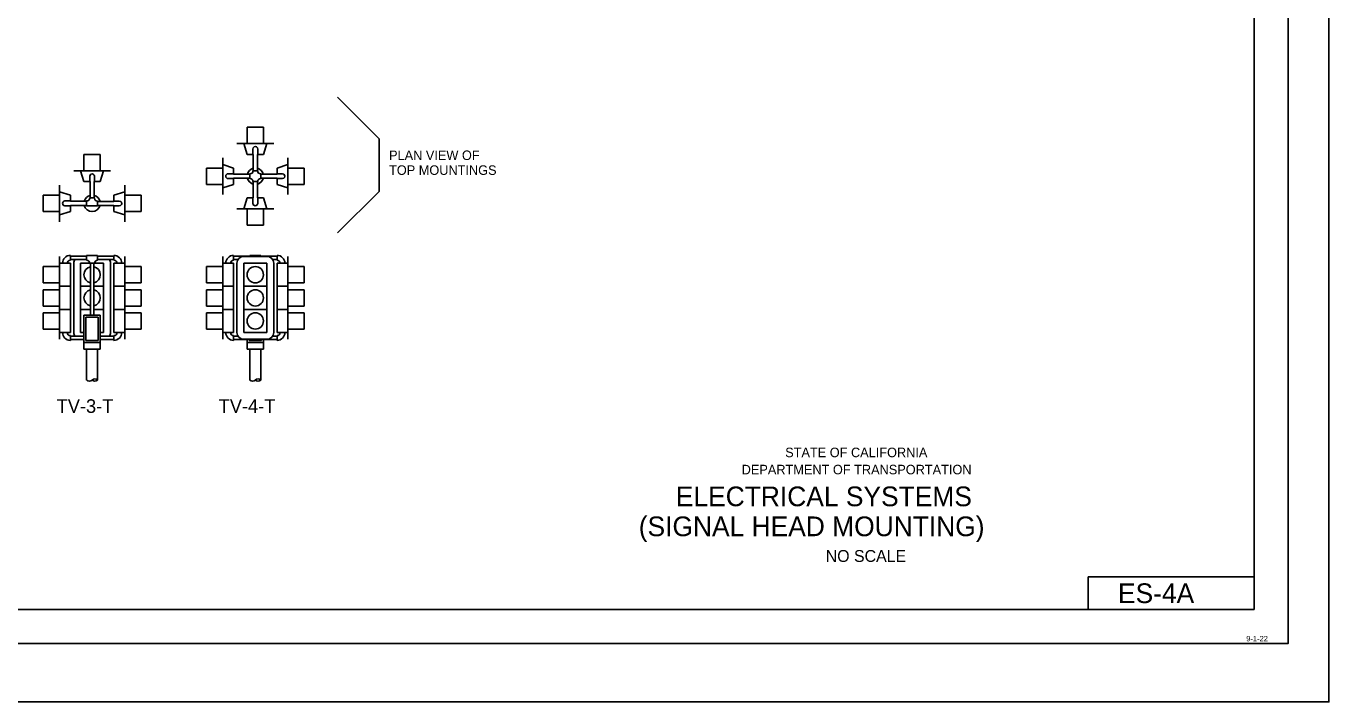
# Model space of a CAD drawing. Extents: x -893 to 867, y -474 to 712.
# Drawn here: x -91 to 867, y -474 to 23 of the extents above; entities that cross this region are included whole.
import ezdxf

# ---------------------------------------------------------------- set-up
doc = ezdxf.new("R2010")
doc.units = 0
for name, color, linetype in [('border_INSIDE-BORDER-anno', 7, 'Continuous'), ('border_PLOTTING-ELEMENTS', 7, 'Continuous'), ('border_rw_22x34_Cut_Lines', 7, 'Continuous'), ('border_SHEET', 7, 'Continuous'), ('border_WITHIN-BORDER-anno', 7, 'Continuous'), ('es_DETAIL', 7, 'Continuous'), ('es_DETAIL-anno', 7, 'Continuous')]:
    doc.layers.add(name, color=color, linetype=linetype)

msp = doc.modelspace()

# ---------------------------------------------------------------- linework, layer by layer
at = {"layer": 'border_PLOTTING-ELEMENTS'}
for points in [[(-893.46, -474.05), (866.55, -474.05), (866.55, 711.96), (-893.46, 711.96)], [(-863.46, 668.96), (836.55, 668.96), (836.55, -431.05), (-863.46, -431.05)]]:
    msp.add_lwpolyline(points, close=True, dxfattribs=at)
at = {"layer": 'border_rw_22x34_Cut_Lines'}
msp.add_lwpolyline([(-863.46, 668.96), (836.55, 668.96), (836.55, -431.05), (-863.46, -431.05)], close=True, dxfattribs=at)
at = {"layer": 'border_SHEET'}
for p, q in [((811.55, 643.96), (811.55, -406.05)), ((689.52, -406.05), (689.52, -382.05)), ((689.52, -382.05), (811.52, -382.05)), ((811.55, -406.05), (-813.46, -406.05))]:
    msp.add_line(p, q, dxfattribs=at)
at = {"layer": 'es_DETAIL'}
for p, q in [((71.15, -63.25), (71.15, -51.25)), ((83.15, -51.25), (71.15, -51.25)), ((83.15, -63.25), (83.15, -51.25)), ((90.65, -63.25), (63.65, -63.25)), ((71.15, -71.25), (68.65, -63.25)), ((83.15, -71.25), (85.65, -63.25)), ((-48.85, -83.25), (-48.85, -71.25)), ((-36.85, -71.25), (-48.85, -71.25)), ((-36.85, -83.25), (-36.85, -71.25)), ((53.15, -100.75), (53.15, -73.75)), ((75.4, -71.25), (71.15, -71.25)), ((75.4, -71.25), (75.4, -67.25)), ((75.65, -83.25), (75.65, -71.25)), ((78.65, -83.25), (78.65, -71.25)), ((78.9, -71.25), (78.9, -67.25)), ((83.15, -71.25), (78.9, -71.25)), ((101.15, -100.75), (101.15, -73.75)), ((-29.35, -83.25), (-56.35, -83.25)), ((-48.85, -91.25), (-51.35, -83.25)), ((-36.85, -91.25), (-34.35, -83.25)), ((53.15, -81.25), (41.15, -81.25)), ((41.15, -93.25), (41.15, -81.25)), ((61.15, -81.25), (53.15, -78.75)), ((61.15, -85.48), (57.15, -85.48)), ((61.15, -85.48), (61.15, -81.25)), ((61.15, -85.73), (73.15, -85.73)), ((73.15, -85.48), (73.4, -85.48)), ((73.15, -88.98), (73.15, -85.48)), ((78.9, -83.25), (75.4, -83.25)), ((75.4, -83.25), (75.4, -83.48)), ((78.9, -83.25), (78.9, -83.5)), ((81.15, -85.5), (80.9, -85.5)), ((81.15, -89), (81.15, -85.5)), ((81.15, -85.75), (93.15, -85.75)), ((93.15, -81.25), (101.15, -78.75)), ((93.15, -85.5), (93.15, -81.25)), ((93.15, -85.5), (97.15, -85.5)), ((101.15, -81.25), (113.15, -81.25)), ((113.15, -93.25), (113.15, -81.25)), ((-66.85, -120.75), (-66.85, -93.75)), ((-44.6, -91.25), (-48.85, -91.25)), ((-44.6, -91.25), (-44.6, -87.25)), ((-44.35, -103.25), (-44.35, -91.25)), ((-41.35, -103.25), (-41.35, -91.25)), ((-41.1, -91.25), (-41.1, -87.25)), ((-36.85, -91.25), (-41.1, -91.25)), ((-18.85, -120.75), (-18.85, -93.75)), ((53.15, -93.25), (41.15, -93.25)), ((61.15, -93.25), (53.15, -95.75)), ((61.15, -88.98), (57.15, -88.98)), ((61.15, -88.73), (73.15, -88.73)), ((61.15, -93.25), (61.15, -88.98)), ((73.15, -88.98), (73.39, -88.98)), ((75.39, -91.25), (75.39, -90.98)), ((78.89, -91.25), (75.39, -91.25)), ((75.64, -103.25), (75.64, -91.25)), ((78.64, -103.25), (78.64, -91.25)), ((78.89, -91.25), (78.89, -91)), ((81.15, -89), (80.89, -89)), ((81.15, -88.75), (93.15, -88.75)), ((93.15, -93.25), (93.15, -89)), ((93.15, -89), (97.15, -89)), ((93.15, -93.25), (101.15, -95.75)), ((101.15, -93.25), (113.15, -93.25)), ((-66.85, -101.25), (-78.85, -101.25)), ((-78.85, -113.25), (-78.85, -101.25)), ((-58.85, -101.25), (-66.85, -98.75)), ((-58.85, -105.48), (-58.85, -101.25)), ((-41.1, -103.25), (-44.6, -103.25)), ((-44.6, -103.25), (-44.6, -103.48)), ((-41.1, -103.25), (-41.1, -103.5)), ((-26.85, -101.25), (-18.85, -98.75)), ((-26.85, -105.5), (-26.85, -101.25)), ((-18.85, -101.25), (-6.85, -101.25)), ((-6.85, -113.25), (-6.85, -101.25)), ((71.15, -103.25), (68.65, -111.25)), ((75.39, -103.25), (71.15, -103.25)), ((75.39, -103.25), (75.39, -107.25)), ((83.15, -103.25), (78.89, -103.25)), ((78.89, -103.25), (78.89, -107.25)), ((83.15, -103.25), (85.65, -111.25)), ((-66.85, -113.25), (-78.85, -113.25)), ((-58.85, -113.25), (-66.85, -115.75)), ((-58.85, -105.48), (-62.85, -105.48)), ((-58.85, -108.98), (-62.85, -108.98)), ((-58.85, -105.73), (-46.85, -105.73)), ((-58.85, -108.73), (-46.85, -108.73)), ((-58.85, -113.25), (-58.85, -108.98)), ((-46.85, -105.48), (-46.6, -105.48)), ((-46.85, -108.98), (-46.85, -105.48)), ((-46.85, -108.98), (-42.85, -108.98)), ((-38.85, -109), (-42.85, -109)), ((-38.85, -105.5), (-39.1, -105.5)), ((-38.85, -109), (-38.85, -105.5)), ((-38.85, -105.75), (-26.85, -105.75)), ((-38.85, -108.75), (-26.85, -108.75)), ((-26.85, -105.5), (-22.85, -105.5)), ((-26.85, -113.25), (-26.85, -109)), ((-26.85, -109), (-22.85, -109)), ((-26.85, -113.25), (-18.85, -115.75)), ((-18.85, -113.25), (-6.85, -113.25)), ((90.65, -111.25), (63.65, -111.25)), ((71.15, -111.25), (71.15, -123.25)), ((83.15, -111.25), (83.15, -123.25)), ((83.15, -123.25), (71.15, -123.25)), ((-66.85, -168.25), (-66.85, -146.25)), ((-66.85, -168.25), (-66.85, -151.25)), ((-58.85, -151.25), (-66.85, -151.25)), ((-66.85, -151.25), (-58.85, -151.25)), ((-64.85, -151.25), (-60.85, -151.25)), ((-61.1, -151.25), (-64.6, -151.25)), ((-58.85, -145.5), (-58.85, -149)), ((-58.85, -146), (-46.85, -146)), ((-58.85, -148.5), (-46.85, -148.5)), ((-58.85, -168.25), (-58.85, -151.25)), ((-58.85, -168.25), (-58.85, -151.25)), ((-56.35, -151.25), (-56.35, -202.25)), ((-51.35, -168.25), (-51.35, -151.25)), ((-51.35, -151.25), (-34.35, -151.25)), ((-46.85, -149), (-46.85, -145.5)), ((-46.85, -145.5), (-38.85, -145.5)), ((-44.6, -151.25), (-41.1, -151.25)), ((-41.1, -151.25), (-44.6, -151.25)), ((-44.1, -151.25), (-44.1, -189.5)), ((-44.1, -189.5), (-44.1, -151.25)), ((-41.6, -189.5), (-41.6, -151.25)), ((-38.85, -149), (-38.85, -145.5)), ((-26.85, -146), (-38.85, -146)), ((-26.85, -148.5), (-38.85, -148.5)), ((-34.35, -168.25), (-34.35, -151.25)), ((-29.35, -151.25), (-29.35, -202.25)), ((-26.85, -149), (-26.85, -145.5)), ((-26.85, -168.25), (-26.85, -151.25)), ((-26.85, -151.25), (-18.85, -151.25)), ((-26.85, -168.25), (-26.85, -151.25)), ((-18.85, -151.25), (-26.85, -151.25)), ((-20.85, -151.25), (-24.85, -151.25)), ((-21.1, -151.25), (-24.6, -151.25)), ((-18.85, -168.25), (-18.85, -146.25)), ((-18.85, -168.25), (-18.85, -151.25)), ((53.15, -168.25), (53.15, -146.25)), ((53.15, -168.25), (53.15, -151.25)), ((61.15, -151.25), (53.15, -151.25)), ((53.15, -151.25), (61.15, -151.25)), ((55.15, -151.25), (59.15, -151.25)), ((58.9, -151.25), (55.4, -151.25)), ((61.15, -145.5), (61.15, -149)), ((61.15, -146), (73.15, -146)), ((61.15, -148.5), (64.48, -148.5)), ((61.15, -168.25), (61.15, -151.25)), ((61.15, -168.25), (61.15, -151.25)), ((63.65, -202.25), (63.65, -151.25)), ((68.65, -146.25), (85.65, -146.25)), ((68.65, -168.25), (68.65, -151.25)), ((68.65, -151.25), (85.65, -151.25)), ((68.65, -151.25), (85.65, -151.25)), ((73.15, -145.5), (81.15, -145.5)), ((73.15, -146.25), (73.15, -145.5)), ((75.4, -151.25), (78.9, -151.25)), ((78.9, -151.25), (75.4, -151.25)), ((81.15, -146.25), (81.15, -145.5)), ((93.15, -146), (81.15, -146)), ((85.65, -168.25), (85.65, -151.25)), ((93.15, -148.5), (89.83, -148.5)), ((90.65, -151.25), (90.65, -202.25)), ((93.15, -149), (93.15, -145.5)), ((93.15, -168.25), (93.15, -151.25)), ((93.15, -151.25), (101.15, -151.25)), ((93.15, -168.25), (93.15, -151.25)), ((101.15, -151.25), (93.15, -151.25)), ((99.15, -151.25), (95.15, -151.25)), ((98.9, -151.25), (95.4, -151.25)), ((101.15, -168.25), (101.15, -146.25)), ((101.15, -168.25), (101.15, -151.25)), ((-66.85, -153.75), (-78.85, -153.75)), ((-78.85, -165.75), (-78.85, -153.75)), ((-18.85, -153.75), (-6.85, -153.75)), ((-6.85, -165.75), (-6.85, -153.75)), ((53.15, -153.75), (41.15, -153.75)), ((41.15, -165.75), (41.15, -153.75)), ((101.15, -153.75), (113.15, -153.75)), ((113.15, -165.75), (113.15, -153.75)), ((-66.85, -165.75), (-78.85, -165.75)), ((-66.85, -170.75), (-78.85, -170.75)), ((-78.85, -182.75), (-78.85, -170.75)), ((-58.85, -168.25), (-66.85, -168.25)), ((-66.85, -185.25), (-66.85, -168.25)), ((-58.85, -168.25), (-66.85, -168.25)), ((-66.85, -168.25), (-58.85, -168.25)), ((-66.85, -185.25), (-66.85, -168.25)), ((-66.85, -168.25), (-58.85, -168.25)), ((-58.85, -185.25), (-58.85, -168.25)), ((-58.85, -185.25), (-58.85, -168.25)), ((-51.35, -185.25), (-51.35, -168.25)), ((-51.35, -168.25), (-44.1, -168.25)), ((-41.6, -168.25), (-34.35, -168.25)), ((-34.35, -185.25), (-34.35, -168.25)), ((-26.85, -168.25), (-18.85, -168.25)), ((-26.85, -185.25), (-26.85, -168.25)), ((-26.85, -168.25), (-18.85, -168.25)), ((-18.85, -168.25), (-26.85, -168.25)), ((-26.85, -185.25), (-26.85, -168.25)), ((-18.85, -168.25), (-26.85, -168.25)), ((-18.85, -165.75), (-6.85, -165.75)), ((-18.85, -185.25), (-18.85, -168.25)), ((-18.85, -185.25), (-18.85, -168.25)), ((-18.85, -170.75), (-6.85, -170.75)), ((-6.85, -182.75), (-6.85, -170.75)), ((53.15, -165.75), (41.15, -165.75)), ((53.15, -170.75), (41.15, -170.75)), ((41.15, -182.75), (41.15, -170.75)), ((61.15, -168.25), (53.15, -168.25)), ((53.15, -185.25), (53.15, -168.25)), ((61.15, -168.25), (53.15, -168.25)), ((53.15, -168.25), (61.15, -168.25)), ((53.15, -185.25), (53.15, -168.25)), ((53.15, -168.25), (61.15, -168.25)), ((61.15, -185.25), (61.15, -168.25)), ((61.15, -185.25), (61.15, -168.25)), ((68.65, -185.25), (68.65, -168.25)), ((68.65, -168.25), (85.65, -168.25)), ((68.65, -168.25), (85.65, -168.25)), ((85.65, -185.25), (85.65, -168.25)), ((93.15, -168.25), (101.15, -168.25)), ((93.15, -185.25), (93.15, -168.25)), ((93.15, -168.25), (101.15, -168.25)), ((101.15, -168.25), (93.15, -168.25)), ((93.15, -185.25), (93.15, -168.25)), ((101.15, -168.25), (93.15, -168.25)), ((101.15, -165.75), (113.15, -165.75)), ((101.15, -185.25), (101.15, -168.25)), ((101.15, -185.25), (101.15, -168.25)), ((101.15, -170.75), (113.15, -170.75)), ((113.15, -182.75), (113.15, -170.75)), ((-66.85, -182.75), (-78.85, -182.75)), ((-66.85, -187.75), (-78.85, -187.75)), ((-78.85, -199.75), (-78.85, -187.75)), ((-58.85, -185.25), (-66.85, -185.25)), ((-66.85, -202.25), (-66.85, -185.25)), ((-58.85, -185.25), (-66.85, -185.25)), ((-66.85, -185.25), (-58.85, -185.25)), ((-66.85, -207.25), (-66.85, -185.25)), ((-66.85, -185.25), (-58.85, -185.25)), ((-58.85, -202.25), (-58.85, -185.25)), ((-58.85, -202.25), (-58.85, -185.25)), ((-51.35, -202.25), (-51.35, -185.25)), ((-51.35, -185.25), (-44.1, -185.25)), ((-48.85, -189.5), (-36.85, -189.5)), ((-48.85, -214.5), (-48.85, -189.5)), ((-47.35, -208), (-47.35, -191)), ((-47.35, -191), (-38.35, -191)), ((-41.6, -185.25), (-34.35, -185.25)), ((-38.35, -208), (-38.35, -191)), ((-36.85, -214.5), (-36.85, -189.5)), ((-34.35, -202.25), (-34.35, -185.25)), ((-26.85, -185.25), (-18.85, -185.25)), ((-26.85, -202.25), (-26.85, -185.25)), ((-26.85, -185.25), (-18.85, -185.25)), ((-18.85, -185.25), (-26.85, -185.25)), ((-26.85, -202.25), (-26.85, -185.25)), ((-18.85, -185.25), (-26.85, -185.25)), ((-18.85, -182.75), (-6.85, -182.75)), ((-18.85, -202.25), (-18.85, -185.25)), ((-18.85, -207.25), (-18.85, -185.25)), ((-18.85, -187.75), (-6.85, -187.75)), ((-6.85, -199.75), (-6.85, -187.75)), ((53.15, -182.75), (41.15, -182.75)), ((53.15, -187.75), (41.15, -187.75)), ((41.15, -199.75), (41.15, -187.75)), ((61.15, -185.25), (53.15, -185.25)), ((53.15, -202.25), (53.15, -185.25)), ((61.15, -185.25), (53.15, -185.25)), ((53.15, -185.25), (61.15, -185.25)), ((53.15, -207.25), (53.15, -185.25)), ((53.15, -185.25), (61.15, -185.25)), ((61.15, -202.25), (61.15, -185.25)), ((61.15, -202.25), (61.15, -185.25)), ((68.65, -202.25), (68.65, -185.25)), ((68.65, -185.25), (85.65, -185.25)), ((68.65, -185.25), (85.65, -185.25)), ((85.65, -202.25), (85.65, -185.25)), ((93.15, -185.25), (101.15, -185.25)), ((93.15, -202.25), (93.15, -185.25)), ((93.15, -185.25), (101.15, -185.25)), ((101.15, -185.25), (93.15, -185.25)), ((93.15, -202.25), (93.15, -185.25)), ((101.15, -185.25), (93.15, -185.25)), ((101.15, -182.75), (113.15, -182.75)), ((101.15, -202.25), (101.15, -185.25)), ((101.15, -207.25), (101.15, -185.25)), ((101.15, -187.75), (113.15, -187.75)), ((113.15, -199.75), (113.15, -187.75)), ((-66.85, -199.75), (-78.85, -199.75)), ((-18.85, -199.75), (-6.85, -199.75)), ((53.15, -199.75), (41.15, -199.75)), ((101.15, -199.75), (113.15, -199.75)), ((-58.85, -202.25), (-66.85, -202.25)), ((-66.85, -202.25), (-58.85, -202.25)), ((-64.6, -202.25), (-61.1, -202.25)), ((-58.85, -204.5), (-58.85, -208)), ((-48.85, -205), (-58.85, -205)), ((-48.85, -207.5), (-58.85, -207.5)), ((-51.35, -202.25), (-48.85, -202.25)), ((-48.85, -209.5), (-36.85, -209.5)), ((-47.35, -208), (-38.35, -208)), ((-36.85, -202.25), (-34.35, -202.25)), ((-36.85, -205), (-26.85, -205)), ((-36.85, -207.5), (-26.85, -207.5)), ((-26.85, -202.25), (-18.85, -202.25)), ((-18.85, -202.25), (-26.85, -202.25)), ((-26.85, -202.25), (-18.85, -202.25)), ((-26.85, -208), (-26.85, -204.5)), ((-24.6, -202.25), (-21.1, -202.25)), ((61.15, -202.25), (53.15, -202.25)), ((53.15, -202.25), (61.15, -202.25)), ((55.4, -202.25), (58.9, -202.25)), ((61.15, -204.5), (61.15, -208)), ((64.48, -205), (61.15, -205)), ((71.15, -207.5), (61.15, -207.5)), ((68.65, -202.25), (85.65, -202.25)), ((85.65, -207.25), (68.65, -207.25)), ((71.15, -214.5), (71.15, -207.25)), ((71.15, -209.5), (83.15, -209.5)), ((72.65, -208), (72.65, -207.25)), ((72.65, -208), (81.65, -208)), ((81.65, -208), (81.65, -207.25)), ((83.15, -214.5), (83.15, -207.25)), ((83.15, -207.5), (93.15, -207.5)), ((89.83, -205), (93.15, -205)), ((93.15, -202.25), (101.15, -202.25)), ((101.15, -202.25), (93.15, -202.25)), ((93.15, -208), (93.15, -204.5)), ((95.4, -202.25), (98.9, -202.25)), ((-48.85, -214.5), (-36.85, -214.5)), ((-46.85, -214.5), (-46.85, -237.25)), ((-38.85, -214.5), (-38.85, -237.25)), ((71.15, -214.5), (83.15, -214.5)), ((73.15, -214.5), (73.15, -237.25)), ((81.15, -214.5), (81.15, -237.25))]:
    msp.add_line(p, q, dxfattribs=at)
for centre in [(77.15, -159.75), (77.15, -176.75), (77.15, -193.75)]:
    msp.add_circle(centre, 6, dxfattribs=at)
for centre, radius, start, end in [((77.17, -67.24), 1.73, 359.73217, 180.30589), ((-42.83, -87.24), 1.73, 359.73217, 180.30589), ((57.15, -87.23), 1.75, 90, 270), ((77.15, -87.25), 6, 104.47751, 165.38728), ((73.4, -83.48), 2, 270, 0), ((77.15, -87.25), 6, 14.47751, 75.52255), ((80.9, -83.5), 2, 180, 270), ((97.16, -87.26), 1.73, 269.73217, 90.30589), ((77.15, -87.25), 6, 194.34244, 255.38728), ((77.15, -87.25), 6, 199.47122, 247.3605), ((73.39, -90.98), 2, 0, 90), ((77.15, -87.25), 6, 284.34243, 345.52249), ((80.89, -91), 2, 90, 180), ((77.15, -87.25), 6, 293.39677, 340.52892), ((-42.85, -107.25), 6, 104.47745, 165.38733), ((-46.6, -103.48), 2, 270, 0), ((-42.85, -107.25), 6, 14.47745, 75.52249), ((-39.1, -103.5), 2, 180, 270), ((-62.85, -107.23), 1.75, 90, 270), ((-42.85, -107.25), 6, 194.34243, 345.52249), ((-22.84, -107.26), 1.73, 269.73217, 90.30589), ((77.14, -107.25), 1.75, 180, 0), ((-58.85, -151.25), 5.75, 90, 180), ((-58.85, -151.25), 2.25, 90, 180), ((-51.35, -151.25), 5, 146.63299, 180), ((-46.85, -151.25), 2.25, 0, 90), ((-38.85, -151.25), 2.25, 90, 180), ((-34.35, -151.25), 5, 0, 33.36701), ((-26.85, -151.25), 5.75, 0, 90), ((-26.85, -151.25), 2.25, 0, 90), ((61.15, -151.25), 5.75, 90, 180), ((61.15, -151.25), 2.25, 90, 180), ((68.65, -151.25), 5, 90, 180), ((85.65, -151.25), 5, 0, 90), ((93.15, -151.25), 5.75, 0, 90), ((93.15, -151.25), 2.25, 0, 90), ((-42.85, -159.75), 6, 102.02479, 257.9753), ((-42.85, -159.75), 6, 282.0247, 77.97521), ((-42.85, -176.75), 6, 102.0247, 257.97521), ((-42.85, -176.75), 6, 282.02479, 77.9753), ((-58.85, -202.25), 5.75, 180, 270), ((-58.85, -202.25), 2.25, 180, 270), ((-51.35, -202.25), 5, 180, 213.36701), ((-34.35, -202.25), 5, 326.63299, 360), ((-26.85, -202.25), 2.25, 270, 0), ((-26.85, -202.25), 5.75, 270, 0), ((61.15, -202.25), 5.75, 180, 270), ((61.15, -202.25), 2.25, 180, 270), ((68.65, -202.25), 5, 180, 270), ((85.65, -202.25), 5, 270, 0), ((93.15, -202.25), 2.25, 270, 0), ((93.15, -202.25), 5.75, 270, 0), ((-44.85, -235.16), 2.89, 226.23857, 313.76142), ((-40.85, -239.33), 2.89, 46.23858, 133.76143), ((-40.85, -235.16), 2.89, 226.23857, 313.76142), ((75.15, -235.16), 2.89, 226.23857, 313.76142), ((79.15, -239.33), 2.89, 46.23858, 133.76143), ((79.15, -235.16), 2.89, 226.23857, 313.76142)]:
    msp.add_arc(centre, radius, start, end, dxfattribs=at)
at = {"layer": 'es_DETAIL-anno'}
for p, q in [((168.24, -59.75), (137.69, -29.2)), ((168.24, -98.4), (168.24, -59.75)), ((168.24, -98.4), (137.69, -128.95))]:
    msp.add_line(p, q, dxfattribs=at)

# ---------------------------------------------------------------- texts
at = {"layer": 'border_INSIDE-BORDER-anno'}
for s, height, p in [('STATE OF CALIFORNIA', 7, (466.75, -293.96)), ('DEPARTMENT OF TRANSPORTATION', 7, (434.75, -306.57)), ('ELECTRICAL SYSTEMS', 14.5, (386.37, -330.05)), ('(SIGNAL HEAD MOUNTING)', 14.5, (359.08, -352.09)), ('NO SCALE', 8.75, (496.52, -371.04))]:
    msp.add_text(s, height=height, dxfattribs=at).set_placement(p)
at = {"layer": 'border_WITHIN-BORDER-anno'}
for s, height, p in [('ES-4A', 14.5, (711.44, -401.3)), ('9-1-22', 4, (805.73, -429.47))]:
    msp.add_text(s, height=height, dxfattribs=at).set_placement(p)
at = {"layer": 'es_DETAIL-anno'}
for s, height, p in [('PLAN VIEW OF', 7, (175.49, -75.34)), ('TOP MOUNTINGS', 7, (175.49, -86.27)), ('TV-3-T', 10, (-68.87, -261.36)), ('TV-4-T', 10, (50.26, -261.36))]:
    msp.add_text(s, height=height, dxfattribs=at).set_placement(p)

doc.saveas('drawing.dxf')
